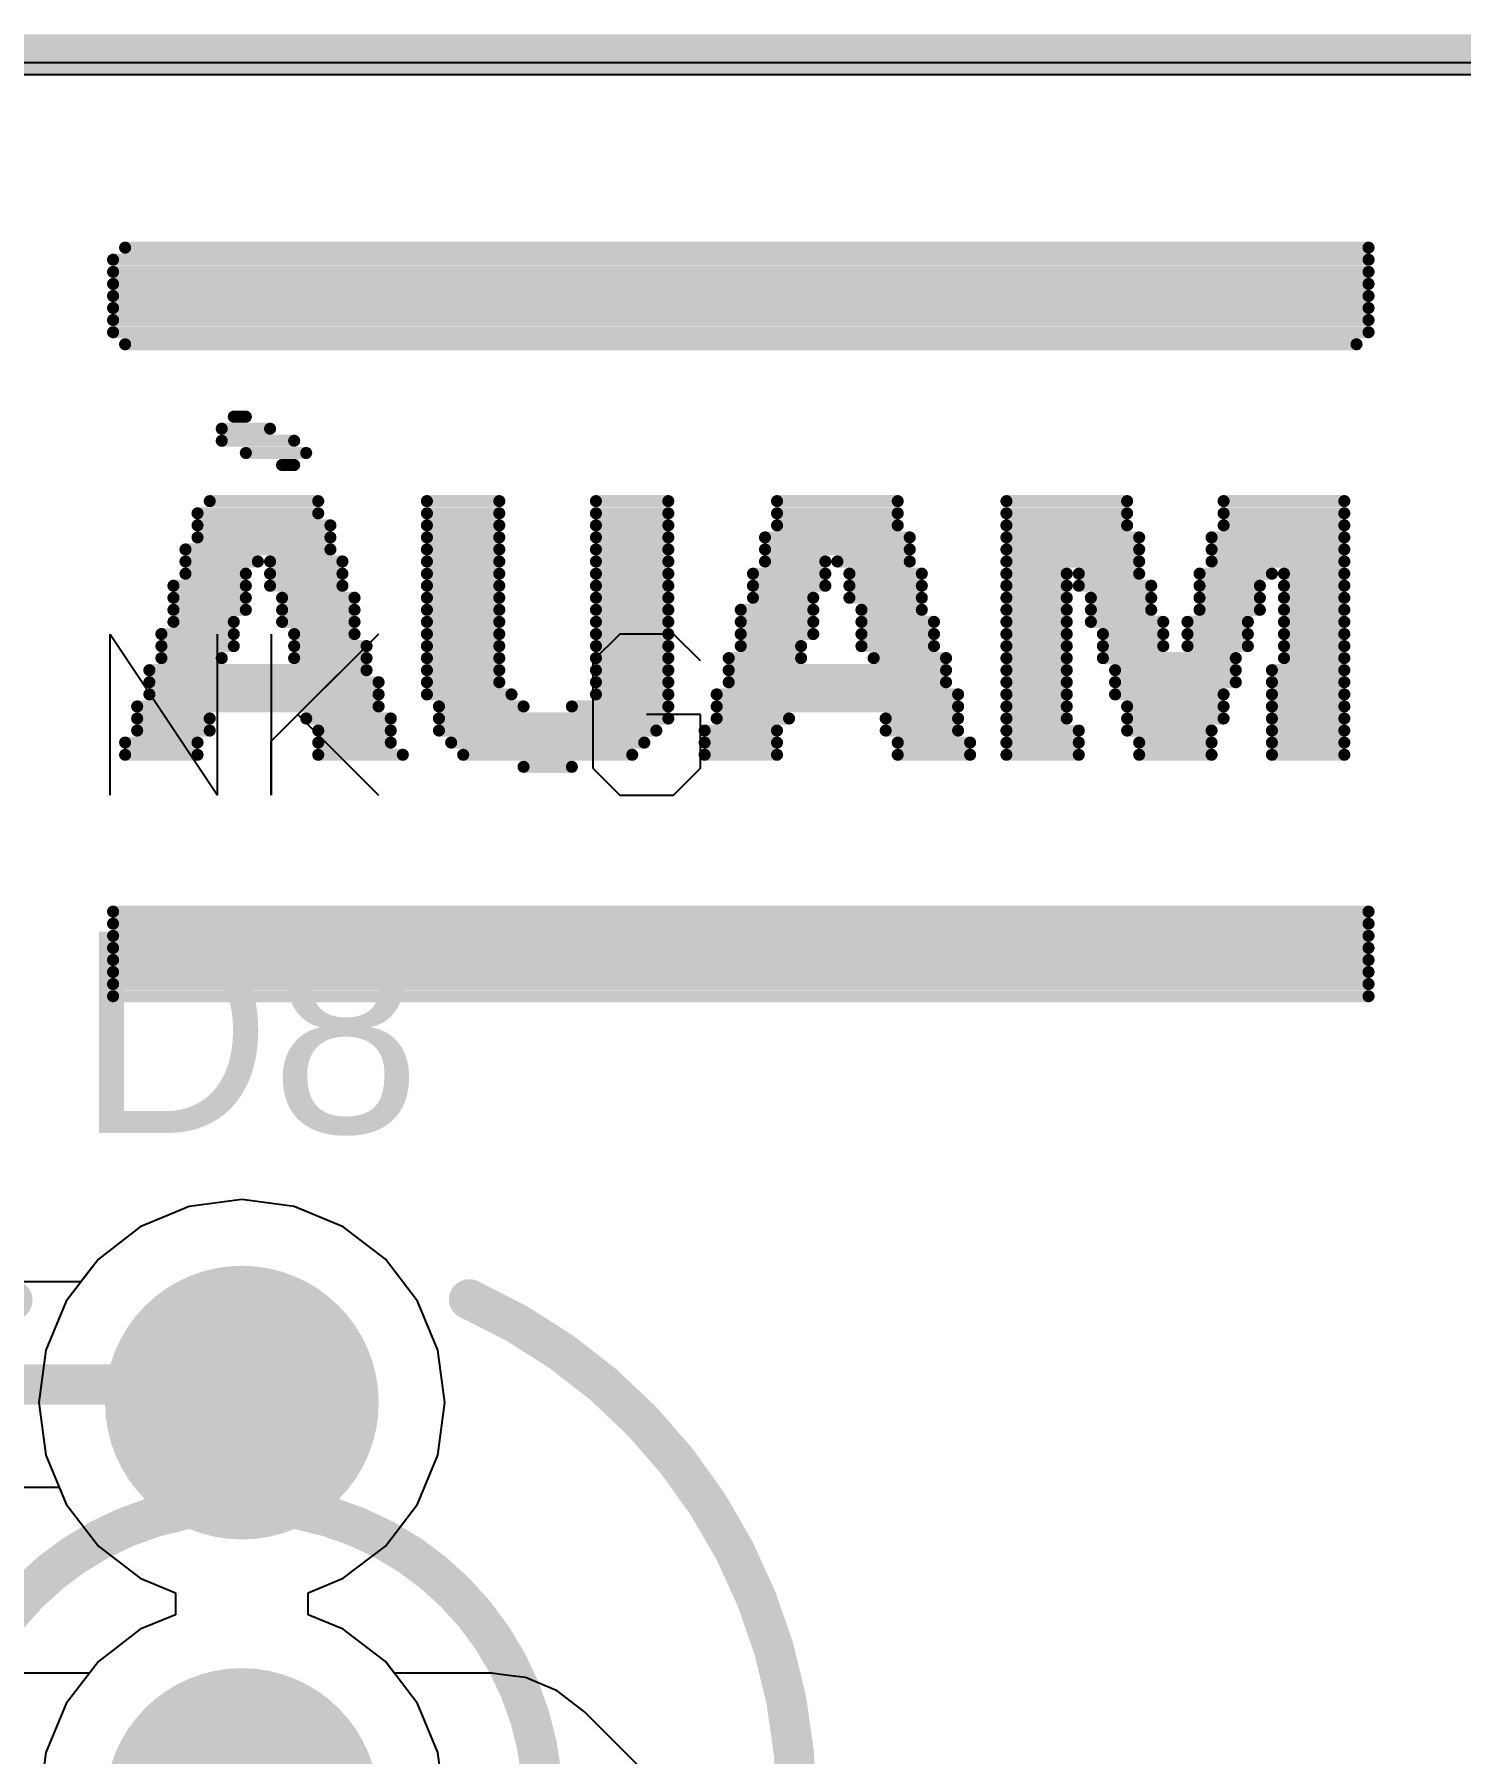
# Model space of a CAD drawing. Extents: x 8 to 204, y 9 to 177.
# Drawn here: x 134.89 to 143.89, y 47.06 to 57.91 of the extents above; entities that cross this region are included whole.
import ezdxf

# ---------------------------------------------------------------- set-up
doc = ezdxf.new("R2010")
doc.units = 0
doc.layers.get('0').update_dxf_attribs({"linetype": 'CONTINUOUS'})
for name, color, linetype in [('BOTTOMLAYER', 5, 'CONTINUOUS'), ('BOTTOMOVERLAY', 54, 'CONTINUOUS'), ('BOTTOMSOLDER', 6, 'CONTINUOUS'), ('MECHANICAL1', 6, 'CONTINUOUS'), ('MECHANICAL3', 76, 'CONTINUOUS'), ('MULTILAYER', 9, 'CONTINUOUS'), ('PADHOLELAYER', 156, 'CONTINUOUS'), ('TOPLAYER', 1, 'CONTINUOUS'), ('TOPOVERLAY', 2, 'CONTINUOUS'), ('TOPSOLDER', 216, 'CONTINUOUS')]:
    doc.layers.add(name, color=color, linetype=linetype)

# ---------------------------------------------------------------- blocks, each defined once
blk = doc.blocks.new('L___3___________196')
at = {"layer": 'BOTTOMLAYER', "const_width": 0.762}
for points in [[(-0.381, 2.54, 1), (0.381, 2.54, 1)], [(-0.381, 0, 1), (0.381, 0, 1)]]:
    blk.add_lwpolyline(points, format="xyb", close=True, dxfattribs=at)
at = {"layer": 'BOTTOMLAYER'}
blk.add_solid([(0.762, -1.778), (-0.762, -1.778), (0.762, -3.302), (-0.762, -3.302)], dxfattribs=at)
at = {"layer": 'BOTTOMSOLDER', "const_width": 0.864}
for points in [[(-0.432, 2.54, 1), (0.432, 2.54, 1)], [(-0.432, 0, 1), (0.432, 0, 1)]]:
    blk.add_lwpolyline(points, format="xyb", close=True, dxfattribs=at)
at = {"layer": 'BOTTOMSOLDER'}
blk.add_solid([(0.864, -1.676), (-0.864, -1.676), (0.864, -3.404), (-0.864, -3.404)], dxfattribs=at)
at = {"layer": 'MECHANICAL1'}
for points, const_width in [([(1.9, 0, 1), (-1.9, 0, 1)], 0.254), ([(-1.963, 0, 1), (-1.836, 0, 1)], 0.127), ([(1.836, 0, 1), (1.963, 0, 1)], 0.127)]:
    blk.add_lwpolyline(points, format="xyb", close=True, dxfattribs=dict(at, const_width=const_width))
at = {"layer": 'MULTILAYER', "const_width": 0.762}
for points in [[(-0.381, 2.54, 1), (0.381, 2.54, 1)], [(-0.381, 0, 1), (0.381, 0, 1)]]:
    blk.add_lwpolyline(points, format="xyb", close=True, dxfattribs=at)
at = {"layer": 'MULTILAYER'}
blk.add_solid([(0.762, -1.778), (-0.762, -1.778), (0.762, -3.302), (-0.762, -3.302)], dxfattribs=at)
at = {"layer": 'PADHOLELAYER', "const_width": 0.394}
for points in [[(-0.197, 2.54, 1), (0.197, 2.54, 1)], [(-0.197, 0, 1), (0.197, 0, 1)], [(-0.197, -2.54, 1), (0.197, -2.54, 1)]]:
    blk.add_lwpolyline(points, format="xyb", close=True, dxfattribs=at)
at = {"layer": 'TOPLAYER', "const_width": 0.762}
for points in [[(-0.381, 2.54, 1), (0.381, 2.54, 1)], [(-0.381, 0, 1), (0.381, 0, 1)]]:
    blk.add_lwpolyline(points, format="xyb", close=True, dxfattribs=at)
at = {"layer": 'TOPLAYER'}
blk.add_solid([(0.762, -1.778), (-0.762, -1.778), (0.762, -3.302), (-0.762, -3.302)], dxfattribs=at)
at = {"layer": 'TOPOVERLAY', "const_width": 0.254}
for points in [[(-1.403, -3.207, -0.648955), (-1.448, 3.186)], [(1.435, 3.192, -0.647722), (1.427, -3.196)]]:
    blk.add_lwpolyline(points, format="xyb", dxfattribs=at)
at = {"layer": 'TOPOVERLAY', "const_width": 0.127}
for points in [[(-1.512, 3.186, 1), (-1.385, 3.186, 1)], [(1.371, 3.192, 1), (1.498, 3.192, 1)], [(-1.466, -3.207, 1), (-1.339, -3.207, 1)], [(1.364, -3.196, 1), (1.491, -3.196, 1)], [(-1.079, -3.556, 1), (-0.952, -3.556, 1)], [(0.825, -3.556, 1), (0.952, -3.556, 1)]]:
    blk.add_lwpolyline(points, format="xyb", close=True, dxfattribs=at)
at = {"layer": 'TOPOVERLAY', "const_width": 0.254}
blk.add_lwpolyline([(-1.016, -3.556), (0.889, -3.556)], dxfattribs=at)
at = {"layer": 'TOPSOLDER', "const_width": 0.864}
for points in [[(-0.432, 2.54, 1), (0.432, 2.54, 1)], [(-0.432, 0, 1), (0.432, 0, 1)]]:
    blk.add_lwpolyline(points, format="xyb", close=True, dxfattribs=at)
at = {"layer": 'TOPSOLDER'}
blk.add_solid([(0.864, -1.676), (-0.864, -1.676), (0.864, -3.404), (-0.864, -3.404)], dxfattribs=at)

msp = doc.modelspace()

# ---------------------------------------------------------------- linework, layer by layer
at = {"layer": 'BOTTOMLAYER'}
for p, q in [((14.605, 57.658), (190.373, 57.658)), ((135.863, 50.513), (135.554, 50.385)), ((136.195, 50.557), (135.863, 50.513)), ((136.526, 50.513), (136.195, 50.557)), ((136.835, 50.385), (136.526, 50.513)), ((135.554, 50.385), (135.289, 50.182)), ((137.101, 50.182), (136.835, 50.385)), ((135.289, 50.182), (135.179, 50.038)), ((137.304, 49.916), (137.101, 50.182)), ((135.179, 50.038), (134.714, 50.038)), ((137.432, 49.608), (137.304, 49.916)), ((137.476, 49.276), (137.432, 49.608)), ((137.432, 48.944), (137.476, 49.276)), ((137.304, 48.636), (137.432, 48.944)), ((134.714, 48.743), (135.041, 48.743)), ((135.041, 48.743), (135.085, 48.636)), ((135.085, 48.636), (135.289, 48.37)), ((137.101, 48.37), (137.304, 48.636)), ((135.289, 48.37), (135.554, 48.167)), ((136.835, 48.167), (137.101, 48.37)), ((135.554, 48.167), (135.776, 48.075)), ((135.776, 48.075), (135.776, 47.937)), ((136.613, 48.075), (136.835, 48.167)), ((136.613, 47.937), (136.613, 48.075)), ((135.776, 47.937), (135.554, 47.845)), ((136.835, 47.845), (136.613, 47.937)), ((135.554, 47.845), (135.289, 47.642)), ((137.101, 47.642), (136.835, 47.845)), ((135.289, 47.642), (135.085, 47.376)), ((137.304, 47.376), (137.101, 47.642)), ((135.085, 47.376), (134.957, 47.068)), ((137.432, 47.068), (137.304, 47.376)), ((134.957, 47.068), (134.914, 46.736)), ((137.476, 46.736), (137.432, 47.068))]:
    msp.add_line(p, q, dxfattribs=at)
at = {"layer": 'BOTTOMLAYER', "const_width": 0.254}
for points in [[(133.706, 49.391), (136.08, 49.391)], [(136.08, 49.391), (136.195, 49.276)]]:
    msp.add_lwpolyline(points, dxfattribs=at)
at = {"layer": 'BOTTOMLAYER', "const_width": 0.127}
for points in [[(136.016, 49.391, 1), (136.143, 49.391, 1)], [(136.016, 49.391, 1), (136.143, 49.391, 1)], [(136.131, 49.276, 1), (136.258, 49.276, 1)]]:
    msp.add_lwpolyline(points, format="xyb", close=True, dxfattribs=at)
at = {"layer": 'BOTTOMOVERLAY', "const_width": 0.0762}
for points in [[(135.458, 56.566), (143.307, 56.566)], [(135.382, 56.49), (143.307, 56.49)], [(135.382, 56.413), (143.307, 56.413)], [(135.382, 56.337), (143.307, 56.337)], [(135.382, 56.261), (143.307, 56.261)], [(135.382, 56.185), (143.307, 56.185)], [(135.382, 56.109), (143.307, 56.109)], [(135.382, 56.032), (143.307, 56.032)], [(135.458, 55.956), (143.231, 55.956)], [(136.068, 55.423), (136.373, 55.423)], [(136.144, 55.499), (136.22, 55.499)], [(136.068, 55.347), (136.525, 55.347)], [(136.22, 55.27), (136.601, 55.27)], [(136.449, 55.194), (136.525, 55.194)], [(135.915, 54.889), (136.677, 54.889)], [(135.992, 54.966), (136.677, 54.966)], [(137.363, 54.966), (137.82, 54.966)], [(137.363, 54.889), (137.82, 54.889)], [(138.43, 54.966), (138.887, 54.966)], [(138.43, 54.889), (138.887, 54.889)], [(139.573, 54.966), (140.335, 54.966)], [(139.573, 54.889), (140.335, 54.889)], [(141.021, 54.966), (141.783, 54.966)], [(141.021, 54.889), (141.783, 54.889)], [(142.392, 54.966), (143.154, 54.966)], [(142.392, 54.889), (143.154, 54.889)], [(135.915, 54.813), (136.754, 54.813)], [(137.363, 54.813), (137.82, 54.813)], [(138.43, 54.813), (138.887, 54.813)], [(139.573, 54.813), (140.335, 54.813)], [(141.021, 54.813), (141.783, 54.813)], [(142.392, 54.813), (143.154, 54.813)], [(135.839, 54.661), (136.754, 54.661)], [(135.915, 54.737), (136.754, 54.737)], [(137.363, 54.737), (137.82, 54.737)], [(137.363, 54.661), (137.82, 54.661)], [(138.43, 54.737), (138.887, 54.737)], [(138.43, 54.661), (138.887, 54.661)], [(139.497, 54.737), (140.411, 54.737)], [(139.497, 54.661), (140.411, 54.661)], [(141.021, 54.737), (141.859, 54.737)], [(141.021, 54.661), (141.859, 54.661)], [(142.316, 54.737), (143.154, 54.737)], [(142.316, 54.661), (143.154, 54.661)], [(135.839, 54.585), (136.296, 54.585)], [(136.373, 54.585), (136.83, 54.585)], [(137.363, 54.585), (137.82, 54.585)], [(138.43, 54.585), (138.887, 54.585)], [(139.497, 54.585), (139.878, 54.585)], [(139.954, 54.585), (140.411, 54.585)], [(141.021, 54.585), (141.859, 54.585)], [(142.316, 54.585), (143.154, 54.585)], [(135.839, 54.508), (136.22, 54.508)], [(136.373, 54.508), (136.83, 54.508)], [(137.363, 54.508), (137.82, 54.508)], [(138.43, 54.508), (138.887, 54.508)], [(139.421, 54.508), (139.878, 54.508)], [(140.03, 54.508), (140.487, 54.508)], [(141.021, 54.508), (141.402, 54.508)], [(141.478, 54.508), (141.859, 54.508)], [(142.24, 54.508), (142.697, 54.508)], [(142.773, 54.508), (143.154, 54.508)], [(135.763, 54.432), (136.22, 54.432)], [(135.763, 54.356), (136.22, 54.356)], [(136.373, 54.432), (136.83, 54.432)], [(136.449, 54.356), (136.906, 54.356)], [(137.363, 54.432), (137.82, 54.432)], [(137.363, 54.356), (137.82, 54.356)], [(138.43, 54.432), (138.887, 54.432)], [(138.43, 54.356), (138.887, 54.356)], [(139.421, 54.432), (139.878, 54.432)], [(139.421, 54.356), (139.802, 54.356)], [(140.03, 54.432), (140.487, 54.432)], [(140.03, 54.356), (140.487, 54.356)], [(141.021, 54.432), (141.402, 54.432)], [(141.021, 54.356), (141.402, 54.356)], [(141.478, 54.432), (141.935, 54.432)], [(141.554, 54.356), (141.935, 54.356)], [(142.24, 54.432), (142.621, 54.432)], [(142.24, 54.356), (142.621, 54.356)], [(142.773, 54.432), (143.154, 54.432)], [(142.773, 54.356), (143.154, 54.356)], [(135.763, 54.28), (136.22, 54.28)], [(136.449, 54.28), (136.906, 54.28)], [(137.363, 54.28), (137.82, 54.28)], [(138.43, 54.28), (138.887, 54.28)], [(139.344, 54.28), (139.802, 54.28)], [(140.106, 54.28), (140.487, 54.28)], [(141.021, 54.28), (141.402, 54.28)], [(141.554, 54.28), (141.935, 54.28)], [(142.24, 54.28), (142.621, 54.28)], [(142.773, 54.28), (143.154, 54.28)], [(135.687, 54.127), (136.144, 54.127)], [(135.763, 54.204), (136.144, 54.204)], [(136.449, 54.204), (136.906, 54.204)], [(136.525, 54.127), (136.906, 54.127)], [(137.363, 54.204), (137.82, 54.204)], [(137.363, 54.127), (137.82, 54.127)], [(138.43, 54.204), (138.887, 54.204)], [(138.43, 54.127), (138.887, 54.127)], [(139.344, 54.204), (139.802, 54.204)], [(139.344, 54.127), (139.802, 54.127)], [(140.106, 54.204), (140.564, 54.204)], [(140.106, 54.127), (140.564, 54.127)], [(141.021, 54.204), (141.402, 54.204)], [(141.021, 54.127), (141.402, 54.127)], [(141.554, 54.204), (142.011, 54.204)], [(141.63, 54.127), (142.011, 54.127)], [(142.164, 54.204), (142.545, 54.204)], [(142.164, 54.127), (142.545, 54.127)], [(142.773, 54.204), (143.154, 54.204)], [(142.773, 54.127), (143.154, 54.127)], [(135.687, 54.051), (136.144, 54.051)], [(136.525, 54.051), (136.982, 54.051)], [(137.363, 54.051), (137.82, 54.051)], [(138.43, 54.051), (138.887, 54.051)], [(139.344, 54.051), (139.725, 54.051)], [(140.106, 54.051), (140.564, 54.051)], [(141.021, 54.051), (141.402, 54.051)], [(141.63, 54.051), (142.011, 54.051)], [(142.164, 54.051), (142.545, 54.051)], [(142.773, 54.051), (143.154, 54.051)], [(135.611, 53.899), (136.982, 53.899)], [(135.687, 53.975), (136.068, 53.975)], [(136.525, 53.975), (136.982, 53.975)], [(137.363, 53.975), (137.82, 53.975)], [(137.363, 53.899), (137.82, 53.899)], [(138.43, 53.975), (138.887, 53.975)], [(138.43, 53.899), (138.887, 53.899)], [(139.268, 53.975), (139.725, 53.975)], [(139.268, 53.899), (140.64, 53.899)], [(140.183, 53.975), (140.64, 53.975)], [(141.021, 53.975), (141.402, 53.975)], [(141.021, 53.899), (141.402, 53.899)], [(141.63, 53.975), (142.469, 53.975)], [(141.707, 53.899), (142.469, 53.899)], [(142.697, 53.899), (143.154, 53.899)], [(142.773, 53.975), (143.154, 53.975)], [(135.611, 53.823), (137.058, 53.823)], [(137.363, 53.823), (137.82, 53.823)], [(138.43, 53.823), (138.887, 53.823)], [(139.268, 53.823), (140.64, 53.823)], [(141.021, 53.823), (141.402, 53.823)], [(141.707, 53.823), (142.469, 53.823)], [(142.697, 53.823), (143.154, 53.823)], [(135.611, 53.746), (137.058, 53.746)], [(137.363, 53.746), (137.897, 53.746)], [(138.43, 53.746), (138.887, 53.746)], [(139.192, 53.746), (140.716, 53.746)], [(141.021, 53.746), (141.402, 53.746)], [(141.707, 53.746), (142.392, 53.746)], [(142.697, 53.746), (143.154, 53.746)], [(135.534, 53.67), (137.058, 53.67)], [(135.534, 53.594), (135.992, 53.594)], [(136.601, 53.594), (137.135, 53.594)], [(137.439, 53.67), (137.973, 53.67)], [(137.439, 53.594), (138.887, 53.594)], [(138.278, 53.67), (138.887, 53.67)], [(139.192, 53.67), (140.716, 53.67)], [(139.192, 53.594), (139.649, 53.594)], [(140.259, 53.594), (140.716, 53.594)], [(141.021, 53.67), (141.402, 53.67)], [(141.021, 53.594), (141.402, 53.594)], [(141.783, 53.67), (142.392, 53.67)], [(141.783, 53.594), (142.392, 53.594)], [(142.697, 53.67), (143.154, 53.67)], [(142.697, 53.594), (143.154, 53.594)], [(135.534, 53.518), (135.992, 53.518)], [(136.677, 53.518), (137.135, 53.518)], [(137.439, 53.518), (138.811, 53.518)], [(139.116, 53.518), (139.573, 53.518)], [(140.259, 53.518), (140.716, 53.518)], [(141.021, 53.518), (141.478, 53.518)], [(141.783, 53.518), (142.316, 53.518)], [(142.697, 53.518), (143.154, 53.518)], [(135.458, 53.442), (135.915, 53.442)], [(135.458, 53.365), (135.915, 53.365)], [(136.677, 53.442), (137.135, 53.442)], [(136.677, 53.365), (137.211, 53.365)], [(137.516, 53.442), (138.735, 53.442)], [(137.592, 53.365), (138.659, 53.365)], [(139.116, 53.442), (139.573, 53.442)], [(139.116, 53.365), (139.573, 53.365)], [(140.335, 53.442), (140.792, 53.442)], [(140.335, 53.365), (140.792, 53.365)], [(141.021, 53.442), (141.478, 53.442)], [(141.021, 53.365), (141.478, 53.365)], [(141.859, 53.442), (142.316, 53.442)], [(141.859, 53.365), (142.316, 53.365)], [(142.697, 53.442), (143.154, 53.442)], [(142.697, 53.365), (143.154, 53.365)], [(137.973, 53.289), (138.278, 53.289)], [(135.382, 52.375), (143.307, 52.375)], [(135.382, 52.299), (143.307, 52.299)], [(135.382, 52.222), (143.307, 52.222)], [(135.382, 52.146), (143.307, 52.146)], [(135.382, 52.07), (143.307, 52.07)], [(135.382, 51.994), (143.307, 51.994)], [(135.382, 51.918), (143.307, 51.918)], [(135.382, 51.841), (143.307, 51.841)]]:
    msp.add_lwpolyline(points, dxfattribs=at)
at = {"layer": 'BOTTOMOVERLAY', "const_width": 0.0381}
for points in [[(135.439, 56.566, 1), (135.477, 56.566, 1)], [(143.288, 56.566, 1), (143.326, 56.566, 1)], [(135.363, 56.49, 1), (135.401, 56.49, 1)], [(135.363, 56.413, 1), (135.401, 56.413, 1)], [(143.288, 56.49, 1), (143.326, 56.49, 1)], [(143.288, 56.413, 1), (143.326, 56.413, 1)], [(135.363, 56.337, 1), (135.401, 56.337, 1)], [(143.288, 56.337, 1), (143.326, 56.337, 1)], [(135.363, 56.261, 1), (135.401, 56.261, 1)], [(135.363, 56.185, 1), (135.401, 56.185, 1)], [(143.288, 56.261, 1), (143.326, 56.261, 1)], [(143.288, 56.185, 1), (143.326, 56.185, 1)], [(135.363, 56.109, 1), (135.401, 56.109, 1)], [(143.288, 56.109, 1), (143.326, 56.109, 1)], [(135.363, 56.032, 1), (135.401, 56.032, 1)], [(135.439, 55.956, 1), (135.477, 55.956, 1)], [(143.212, 55.956, 1), (143.25, 55.956, 1)], [(143.288, 56.032, 1), (143.326, 56.032, 1)], [(136.049, 55.423, 1), (136.087, 55.423, 1)], [(136.125, 55.499, 1), (136.163, 55.499, 1)], [(136.201, 55.499, 1), (136.239, 55.499, 1)], [(136.354, 55.423, 1), (136.392, 55.423, 1)], [(136.049, 55.347, 1), (136.087, 55.347, 1)], [(136.506, 55.347, 1), (136.544, 55.347, 1)], [(136.201, 55.27, 1), (136.239, 55.27, 1)], [(136.582, 55.27, 1), (136.62, 55.27, 1)], [(136.43, 55.194, 1), (136.468, 55.194, 1)], [(136.506, 55.194, 1), (136.544, 55.194, 1)], [(135.896, 54.889, 1), (135.934, 54.889, 1)], [(135.973, 54.966, 1), (136.011, 54.966, 1)], [(136.658, 54.966, 1), (136.696, 54.966, 1)], [(136.658, 54.889, 1), (136.696, 54.889, 1)], [(137.344, 54.966, 1), (137.382, 54.966, 1)], [(137.344, 54.889, 1), (137.382, 54.889, 1)], [(137.801, 54.966, 1), (137.839, 54.966, 1)], [(137.801, 54.889, 1), (137.839, 54.889, 1)], [(138.411, 54.966, 1), (138.449, 54.966, 1)], [(138.411, 54.889, 1), (138.449, 54.889, 1)], [(138.868, 54.966, 1), (138.906, 54.966, 1)], [(138.868, 54.889, 1), (138.906, 54.889, 1)], [(139.554, 54.966, 1), (139.592, 54.966, 1)], [(139.554, 54.889, 1), (139.592, 54.889, 1)], [(140.316, 54.966, 1), (140.354, 54.966, 1)], [(140.316, 54.889, 1), (140.354, 54.889, 1)], [(141.002, 54.966, 1), (141.04, 54.966, 1)], [(141.002, 54.889, 1), (141.04, 54.889, 1)], [(141.764, 54.966, 1), (141.802, 54.966, 1)], [(141.764, 54.889, 1), (141.802, 54.889, 1)], [(142.373, 54.966, 1), (142.411, 54.966, 1)], [(142.373, 54.889, 1), (142.411, 54.889, 1)], [(143.135, 54.966, 1), (143.173, 54.966, 1)], [(143.135, 54.889, 1), (143.173, 54.889, 1)], [(135.896, 54.813, 1), (135.934, 54.813, 1)], [(136.735, 54.813, 1), (136.773, 54.813, 1)], [(137.344, 54.813, 1), (137.382, 54.813, 1)], [(137.801, 54.813, 1), (137.839, 54.813, 1)], [(138.411, 54.813, 1), (138.449, 54.813, 1)], [(138.868, 54.813, 1), (138.906, 54.813, 1)], [(139.554, 54.813, 1), (139.592, 54.813, 1)], [(140.316, 54.813, 1), (140.354, 54.813, 1)], [(141.002, 54.813, 1), (141.04, 54.813, 1)], [(141.764, 54.813, 1), (141.802, 54.813, 1)], [(142.373, 54.813, 1), (142.411, 54.813, 1)], [(143.135, 54.813, 1), (143.173, 54.813, 1)], [(135.82, 54.661, 1), (135.858, 54.661, 1)], [(135.896, 54.737, 1), (135.934, 54.737, 1)], [(136.735, 54.737, 1), (136.773, 54.737, 1)], [(136.735, 54.661, 1), (136.773, 54.661, 1)], [(137.344, 54.737, 1), (137.382, 54.737, 1)], [(137.344, 54.661, 1), (137.382, 54.661, 1)], [(137.801, 54.737, 1), (137.839, 54.737, 1)], [(137.801, 54.661, 1), (137.839, 54.661, 1)], [(138.411, 54.737, 1), (138.449, 54.737, 1)], [(138.411, 54.661, 1), (138.449, 54.661, 1)], [(138.868, 54.737, 1), (138.906, 54.737, 1)], [(138.868, 54.661, 1), (138.906, 54.661, 1)], [(139.478, 54.737, 1), (139.516, 54.737, 1)], [(139.478, 54.661, 1), (139.516, 54.661, 1)], [(140.392, 54.737, 1), (140.43, 54.737, 1)], [(140.392, 54.661, 1), (140.43, 54.661, 1)], [(141.002, 54.737, 1), (141.04, 54.737, 1)], [(141.002, 54.661, 1), (141.04, 54.661, 1)], [(141.84, 54.737, 1), (141.878, 54.737, 1)], [(141.84, 54.661, 1), (141.878, 54.661, 1)], [(142.297, 54.737, 1), (142.335, 54.737, 1)], [(142.297, 54.661, 1), (142.335, 54.661, 1)], [(143.135, 54.737, 1), (143.173, 54.737, 1)], [(143.135, 54.661, 1), (143.173, 54.661, 1)], [(135.82, 54.585, 1), (135.858, 54.585, 1)], [(136.277, 54.585, 1), (136.315, 54.585, 1)], [(136.354, 54.585, 1), (136.392, 54.585, 1)], [(136.811, 54.585, 1), (136.849, 54.585, 1)], [(137.344, 54.585, 1), (137.382, 54.585, 1)], [(137.801, 54.585, 1), (137.839, 54.585, 1)], [(138.411, 54.585, 1), (138.449, 54.585, 1)], [(138.868, 54.585, 1), (138.906, 54.585, 1)], [(139.478, 54.585, 1), (139.516, 54.585, 1)], [(139.859, 54.585, 1), (139.897, 54.585, 1)], [(139.935, 54.585, 1), (139.973, 54.585, 1)], [(140.392, 54.585, 1), (140.43, 54.585, 1)], [(141.002, 54.585, 1), (141.04, 54.585, 1)], [(141.84, 54.585, 1), (141.878, 54.585, 1)], [(142.297, 54.585, 1), (142.335, 54.585, 1)], [(143.135, 54.585, 1), (143.173, 54.585, 1)], [(135.82, 54.508, 1), (135.858, 54.508, 1)], [(136.201, 54.508, 1), (136.239, 54.508, 1)], [(136.354, 54.508, 1), (136.392, 54.508, 1)], [(136.811, 54.508, 1), (136.849, 54.508, 1)], [(137.344, 54.508, 1), (137.382, 54.508, 1)], [(137.801, 54.508, 1), (137.839, 54.508, 1)], [(138.411, 54.508, 1), (138.449, 54.508, 1)], [(138.868, 54.508, 1), (138.906, 54.508, 1)], [(139.402, 54.508, 1), (139.44, 54.508, 1)], [(139.859, 54.508, 1), (139.897, 54.508, 1)], [(140.011, 54.508, 1), (140.049, 54.508, 1)], [(140.468, 54.508, 1), (140.506, 54.508, 1)], [(141.002, 54.508, 1), (141.04, 54.508, 1)], [(141.383, 54.508, 1), (141.421, 54.508, 1)], [(141.459, 54.508, 1), (141.497, 54.508, 1)], [(141.84, 54.508, 1), (141.878, 54.508, 1)], [(142.221, 54.508, 1), (142.259, 54.508, 1)], [(142.678, 54.508, 1), (142.716, 54.508, 1)], [(142.754, 54.508, 1), (142.792, 54.508, 1)], [(143.135, 54.508, 1), (143.173, 54.508, 1)], [(135.744, 54.432, 1), (135.782, 54.432, 1)], [(135.744, 54.356, 1), (135.782, 54.356, 1)], [(136.201, 54.432, 1), (136.239, 54.432, 1)], [(136.201, 54.356, 1), (136.239, 54.356, 1)], [(136.354, 54.432, 1), (136.392, 54.432, 1)], [(136.43, 54.356, 1), (136.468, 54.356, 1)], [(136.811, 54.432, 1), (136.849, 54.432, 1)], [(136.887, 54.356, 1), (136.925, 54.356, 1)], [(137.344, 54.432, 1), (137.382, 54.432, 1)], [(137.344, 54.356, 1), (137.382, 54.356, 1)], [(137.801, 54.432, 1), (137.839, 54.432, 1)], [(137.801, 54.356, 1), (137.839, 54.356, 1)], [(138.411, 54.432, 1), (138.449, 54.432, 1)], [(138.411, 54.356, 1), (138.449, 54.356, 1)], [(138.868, 54.432, 1), (138.906, 54.432, 1)], [(138.868, 54.356, 1), (138.906, 54.356, 1)], [(139.402, 54.432, 1), (139.44, 54.432, 1)], [(139.402, 54.356, 1), (139.44, 54.356, 1)], [(139.783, 54.356, 1), (139.821, 54.356, 1)], [(139.859, 54.432, 1), (139.897, 54.432, 1)], [(140.011, 54.432, 1), (140.049, 54.432, 1)], [(140.011, 54.356, 1), (140.049, 54.356, 1)], [(140.468, 54.432, 1), (140.506, 54.432, 1)], [(140.468, 54.356, 1), (140.506, 54.356, 1)], [(141.002, 54.432, 1), (141.04, 54.432, 1)], [(141.002, 54.356, 1), (141.04, 54.356, 1)], [(141.383, 54.432, 1), (141.421, 54.432, 1)], [(141.383, 54.356, 1), (141.421, 54.356, 1)], [(141.459, 54.432, 1), (141.497, 54.432, 1)], [(141.535, 54.356, 1), (141.573, 54.356, 1)], [(141.916, 54.432, 1), (141.954, 54.432, 1)], [(141.916, 54.356, 1), (141.954, 54.356, 1)], [(142.221, 54.432, 1), (142.259, 54.432, 1)], [(142.221, 54.356, 1), (142.259, 54.356, 1)], [(142.602, 54.432, 1), (142.64, 54.432, 1)], [(142.602, 54.356, 1), (142.64, 54.356, 1)], [(142.754, 54.432, 1), (142.792, 54.432, 1)], [(142.754, 54.356, 1), (142.792, 54.356, 1)], [(143.135, 54.432, 1), (143.173, 54.432, 1)], [(143.135, 54.356, 1), (143.173, 54.356, 1)], [(135.744, 54.28, 1), (135.782, 54.28, 1)], [(136.201, 54.28, 1), (136.239, 54.28, 1)], [(136.43, 54.28, 1), (136.468, 54.28, 1)], [(136.887, 54.28, 1), (136.925, 54.28, 1)], [(137.344, 54.28, 1), (137.382, 54.28, 1)], [(137.801, 54.28, 1), (137.839, 54.28, 1)], [(138.411, 54.28, 1), (138.449, 54.28, 1)], [(138.868, 54.28, 1), (138.906, 54.28, 1)], [(139.325, 54.28, 1), (139.363, 54.28, 1)], [(139.783, 54.28, 1), (139.821, 54.28, 1)], [(140.087, 54.28, 1), (140.125, 54.28, 1)], [(140.468, 54.28, 1), (140.506, 54.28, 1)], [(141.002, 54.28, 1), (141.04, 54.28, 1)], [(141.383, 54.28, 1), (141.421, 54.28, 1)], [(141.535, 54.28, 1), (141.573, 54.28, 1)], [(141.916, 54.28, 1), (141.954, 54.28, 1)], [(142.221, 54.28, 1), (142.259, 54.28, 1)], [(142.602, 54.28, 1), (142.64, 54.28, 1)], [(142.754, 54.28, 1), (142.792, 54.28, 1)], [(143.135, 54.28, 1), (143.173, 54.28, 1)], [(135.668, 54.127, 1), (135.706, 54.127, 1)], [(135.744, 54.204, 1), (135.782, 54.204, 1)], [(136.125, 54.204, 1), (136.163, 54.204, 1)], [(136.125, 54.127, 1), (136.163, 54.127, 1)], [(136.43, 54.204, 1), (136.468, 54.204, 1)], [(136.506, 54.127, 1), (136.544, 54.127, 1)], [(136.887, 54.204, 1), (136.925, 54.204, 1)], [(136.887, 54.127, 1), (136.925, 54.127, 1)], [(137.344, 54.204, 1), (137.382, 54.204, 1)], [(137.344, 54.127, 1), (137.382, 54.127, 1)], [(137.801, 54.204, 1), (137.839, 54.204, 1)], [(137.801, 54.127, 1), (137.839, 54.127, 1)], [(138.411, 54.204, 1), (138.449, 54.204, 1)], [(138.411, 54.127, 1), (138.449, 54.127, 1)], [(138.868, 54.204, 1), (138.906, 54.204, 1)], [(138.868, 54.127, 1), (138.906, 54.127, 1)], [(139.325, 54.204, 1), (139.363, 54.204, 1)], [(139.325, 54.127, 1), (139.363, 54.127, 1)], [(139.783, 54.204, 1), (139.821, 54.204, 1)], [(139.783, 54.127, 1), (139.821, 54.127, 1)], [(140.087, 54.204, 1), (140.125, 54.204, 1)], [(140.087, 54.127, 1), (140.125, 54.127, 1)], [(140.545, 54.204, 1), (140.583, 54.204, 1)], [(140.545, 54.127, 1), (140.583, 54.127, 1)], [(141.002, 54.204, 1), (141.04, 54.204, 1)], [(141.002, 54.127, 1), (141.04, 54.127, 1)], [(141.383, 54.204, 1), (141.421, 54.204, 1)], [(141.383, 54.127, 1), (141.421, 54.127, 1)], [(141.535, 54.204, 1), (141.573, 54.204, 1)], [(141.611, 54.127, 1), (141.649, 54.127, 1)], [(141.992, 54.204, 1), (142.03, 54.204, 1)], [(141.992, 54.127, 1), (142.03, 54.127, 1)], [(142.145, 54.204, 1), (142.183, 54.204, 1)], [(142.145, 54.127, 1), (142.183, 54.127, 1)], [(142.526, 54.204, 1), (142.564, 54.204, 1)], [(142.526, 54.127, 1), (142.564, 54.127, 1)], [(142.754, 54.204, 1), (142.792, 54.204, 1)], [(142.754, 54.127, 1), (142.792, 54.127, 1)], [(143.135, 54.204, 1), (143.173, 54.204, 1)], [(143.135, 54.127, 1), (143.173, 54.127, 1)], [(135.668, 54.051, 1), (135.706, 54.051, 1)], [(136.125, 54.051, 1), (136.163, 54.051, 1)], [(136.506, 54.051, 1), (136.544, 54.051, 1)], [(136.963, 54.051, 1), (137.001, 54.051, 1)], [(137.344, 54.051, 1), (137.382, 54.051, 1)], [(137.801, 54.051, 1), (137.839, 54.051, 1)], [(138.411, 54.051, 1), (138.449, 54.051, 1)], [(138.868, 54.051, 1), (138.906, 54.051, 1)], [(139.325, 54.051, 1), (139.363, 54.051, 1)], [(139.706, 54.051, 1), (139.744, 54.051, 1)], [(140.087, 54.051, 1), (140.125, 54.051, 1)], [(140.545, 54.051, 1), (140.583, 54.051, 1)], [(141.002, 54.051, 1), (141.04, 54.051, 1)], [(141.383, 54.051, 1), (141.421, 54.051, 1)], [(141.611, 54.051, 1), (141.649, 54.051, 1)], [(141.992, 54.051, 1), (142.03, 54.051, 1)], [(142.145, 54.051, 1), (142.183, 54.051, 1)], [(142.526, 54.051, 1), (142.564, 54.051, 1)], [(142.754, 54.051, 1), (142.792, 54.051, 1)], [(143.135, 54.051, 1), (143.173, 54.051, 1)], [(135.592, 53.899, 1), (135.63, 53.899, 1)], [(135.668, 53.975, 1), (135.706, 53.975, 1)], [(136.049, 53.975, 1), (136.087, 53.975, 1)], [(136.506, 53.975, 1), (136.544, 53.975, 1)], [(136.963, 53.975, 1), (137.001, 53.975, 1)], [(136.963, 53.899, 1), (137.001, 53.899, 1)], [(137.344, 53.975, 1), (137.382, 53.975, 1)], [(137.344, 53.899, 1), (137.382, 53.899, 1)], [(137.801, 53.975, 1), (137.839, 53.975, 1)], [(137.801, 53.899, 1), (137.839, 53.899, 1)], [(138.411, 53.975, 1), (138.449, 53.975, 1)], [(138.411, 53.899, 1), (138.449, 53.899, 1)], [(138.868, 53.975, 1), (138.906, 53.975, 1)], [(138.868, 53.899, 1), (138.906, 53.899, 1)], [(139.249, 53.975, 1), (139.287, 53.975, 1)], [(139.249, 53.899, 1), (139.287, 53.899, 1)], [(139.706, 53.975, 1), (139.744, 53.975, 1)], [(140.164, 53.975, 1), (140.202, 53.975, 1)], [(140.621, 53.975, 1), (140.659, 53.975, 1)], [(140.621, 53.899, 1), (140.659, 53.899, 1)], [(141.002, 53.975, 1), (141.04, 53.975, 1)], [(141.002, 53.899, 1), (141.04, 53.899, 1)], [(141.383, 53.975, 1), (141.421, 53.975, 1)], [(141.383, 53.899, 1), (141.421, 53.899, 1)], [(141.611, 53.975, 1), (141.649, 53.975, 1)], [(141.688, 53.899, 1), (141.726, 53.899, 1)], [(142.45, 53.975, 1), (142.488, 53.975, 1)], [(142.45, 53.899, 1), (142.488, 53.899, 1)], [(142.678, 53.899, 1), (142.716, 53.899, 1)], [(142.754, 53.975, 1), (142.792, 53.975, 1)], [(143.135, 53.975, 1), (143.173, 53.975, 1)], [(143.135, 53.899, 1), (143.173, 53.899, 1)], [(135.592, 53.823, 1), (135.63, 53.823, 1)], [(137.039, 53.823, 1), (137.077, 53.823, 1)], [(137.344, 53.823, 1), (137.382, 53.823, 1)], [(137.801, 53.823, 1), (137.839, 53.823, 1)], [(138.411, 53.823, 1), (138.449, 53.823, 1)], [(138.868, 53.823, 1), (138.906, 53.823, 1)], [(139.249, 53.823, 1), (139.287, 53.823, 1)], [(140.621, 53.823, 1), (140.659, 53.823, 1)], [(141.002, 53.823, 1), (141.04, 53.823, 1)], [(141.383, 53.823, 1), (141.421, 53.823, 1)], [(141.688, 53.823, 1), (141.726, 53.823, 1)], [(142.45, 53.823, 1), (142.488, 53.823, 1)], [(142.678, 53.823, 1), (142.716, 53.823, 1)], [(143.135, 53.823, 1), (143.173, 53.823, 1)], [(135.592, 53.746, 1), (135.63, 53.746, 1)], [(137.039, 53.746, 1), (137.077, 53.746, 1)], [(137.344, 53.746, 1), (137.382, 53.746, 1)], [(137.878, 53.746, 1), (137.916, 53.746, 1)], [(138.411, 53.746, 1), (138.449, 53.746, 1)], [(138.868, 53.746, 1), (138.906, 53.746, 1)], [(139.173, 53.746, 1), (139.211, 53.746, 1)], [(140.697, 53.746, 1), (140.735, 53.746, 1)], [(141.002, 53.746, 1), (141.04, 53.746, 1)], [(141.383, 53.746, 1), (141.421, 53.746, 1)], [(141.688, 53.746, 1), (141.726, 53.746, 1)], [(142.373, 53.746, 1), (142.411, 53.746, 1)], [(142.678, 53.746, 1), (142.716, 53.746, 1)], [(143.135, 53.746, 1), (143.173, 53.746, 1)], [(135.515, 53.67, 1), (135.553, 53.67, 1)], [(135.515, 53.594, 1), (135.553, 53.594, 1)], [(135.973, 53.594, 1), (136.011, 53.594, 1)], [(136.582, 53.594, 1), (136.62, 53.594, 1)], [(137.039, 53.67, 1), (137.077, 53.67, 1)], [(137.116, 53.594, 1), (137.154, 53.594, 1)], [(137.42, 53.67, 1), (137.458, 53.67, 1)], [(137.42, 53.594, 1), (137.458, 53.594, 1)], [(137.954, 53.67, 1), (137.992, 53.67, 1)], [(138.259, 53.67, 1), (138.297, 53.67, 1)], [(138.868, 53.67, 1), (138.906, 53.67, 1)], [(138.868, 53.594, 1), (138.906, 53.594, 1)], [(139.173, 53.67, 1), (139.211, 53.67, 1)], [(139.173, 53.594, 1), (139.211, 53.594, 1)], [(139.63, 53.594, 1), (139.668, 53.594, 1)], [(140.24, 53.594, 1), (140.278, 53.594, 1)], [(140.697, 53.67, 1), (140.735, 53.67, 1)], [(140.697, 53.594, 1), (140.735, 53.594, 1)], [(141.002, 53.67, 1), (141.04, 53.67, 1)], [(141.002, 53.594, 1), (141.04, 53.594, 1)], [(141.383, 53.67, 1), (141.421, 53.67, 1)], [(141.383, 53.594, 1), (141.421, 53.594, 1)], [(141.764, 53.67, 1), (141.802, 53.67, 1)], [(141.764, 53.594, 1), (141.802, 53.594, 1)], [(142.373, 53.67, 1), (142.411, 53.67, 1)], [(142.373, 53.594, 1), (142.411, 53.594, 1)], [(142.678, 53.67, 1), (142.716, 53.67, 1)], [(142.678, 53.594, 1), (142.716, 53.594, 1)], [(143.135, 53.67, 1), (143.173, 53.67, 1)], [(143.135, 53.594, 1), (143.173, 53.594, 1)], [(135.515, 53.518, 1), (135.553, 53.518, 1)], [(135.973, 53.518, 1), (136.011, 53.518, 1)], [(136.658, 53.518, 1), (136.696, 53.518, 1)], [(137.116, 53.518, 1), (137.154, 53.518, 1)], [(137.42, 53.518, 1), (137.458, 53.518, 1)], [(138.792, 53.518, 1), (138.83, 53.518, 1)], [(139.097, 53.518, 1), (139.135, 53.518, 1)], [(139.554, 53.518, 1), (139.592, 53.518, 1)], [(140.24, 53.518, 1), (140.278, 53.518, 1)], [(140.697, 53.518, 1), (140.735, 53.518, 1)], [(141.002, 53.518, 1), (141.04, 53.518, 1)], [(141.459, 53.518, 1), (141.497, 53.518, 1)], [(141.764, 53.518, 1), (141.802, 53.518, 1)], [(142.297, 53.518, 1), (142.335, 53.518, 1)], [(142.678, 53.518, 1), (142.716, 53.518, 1)], [(143.135, 53.518, 1), (143.173, 53.518, 1)], [(135.439, 53.442, 1), (135.477, 53.442, 1)], [(135.439, 53.365, 1), (135.477, 53.365, 1)], [(135.896, 53.442, 1), (135.934, 53.442, 1)], [(135.896, 53.365, 1), (135.934, 53.365, 1)], [(136.658, 53.442, 1), (136.696, 53.442, 1)], [(136.658, 53.365, 1), (136.696, 53.365, 1)], [(137.116, 53.442, 1), (137.154, 53.442, 1)], [(137.192, 53.365, 1), (137.23, 53.365, 1)], [(137.497, 53.442, 1), (137.535, 53.442, 1)], [(137.573, 53.365, 1), (137.611, 53.365, 1)], [(138.64, 53.365, 1), (138.678, 53.365, 1)], [(138.716, 53.442, 1), (138.754, 53.442, 1)], [(139.097, 53.442, 1), (139.135, 53.442, 1)], [(139.097, 53.365, 1), (139.135, 53.365, 1)], [(139.554, 53.442, 1), (139.592, 53.442, 1)], [(139.554, 53.365, 1), (139.592, 53.365, 1)], [(140.316, 53.442, 1), (140.354, 53.442, 1)], [(140.316, 53.365, 1), (140.354, 53.365, 1)], [(140.773, 53.442, 1), (140.811, 53.442, 1)], [(140.773, 53.365, 1), (140.811, 53.365, 1)], [(141.002, 53.442, 1), (141.04, 53.442, 1)], [(141.002, 53.365, 1), (141.04, 53.365, 1)], [(141.459, 53.442, 1), (141.497, 53.442, 1)], [(141.459, 53.365, 1), (141.497, 53.365, 1)], [(141.84, 53.442, 1), (141.878, 53.442, 1)], [(141.84, 53.365, 1), (141.878, 53.365, 1)], [(142.297, 53.442, 1), (142.335, 53.442, 1)], [(142.297, 53.365, 1), (142.335, 53.365, 1)], [(142.678, 53.442, 1), (142.716, 53.442, 1)], [(142.678, 53.365, 1), (142.716, 53.365, 1)], [(143.135, 53.442, 1), (143.173, 53.442, 1)], [(143.135, 53.365, 1), (143.173, 53.365, 1)], [(137.954, 53.289, 1), (137.992, 53.289, 1)], [(138.259, 53.289, 1), (138.297, 53.289, 1)], [(135.363, 52.375, 1), (135.401, 52.375, 1)], [(143.288, 52.375, 1), (143.326, 52.375, 1)], [(135.363, 52.299, 1), (135.401, 52.299, 1)], [(143.288, 52.299, 1), (143.326, 52.299, 1)], [(135.363, 52.222, 1), (135.401, 52.222, 1)], [(143.288, 52.222, 1), (143.326, 52.222, 1)], [(135.363, 52.146, 1), (135.401, 52.146, 1)], [(135.363, 52.07, 1), (135.401, 52.07, 1)], [(143.288, 52.146, 1), (143.326, 52.146, 1)], [(143.288, 52.07, 1), (143.326, 52.07, 1)], [(135.363, 51.994, 1), (135.401, 51.994, 1)], [(143.288, 51.994, 1), (143.326, 51.994, 1)], [(135.363, 51.918, 1), (135.401, 51.918, 1)], [(135.363, 51.841, 1), (135.401, 51.841, 1)], [(143.288, 51.918, 1), (143.326, 51.918, 1)], [(143.288, 51.841, 1), (143.326, 51.841, 1)]]:
    msp.add_lwpolyline(points, format="xyb", close=True, dxfattribs=at)
at = {"layer": 'MECHANICAL3', "const_width": 0.254}
msp.add_lwpolyline([(14.605, 57.785), (190.5, 57.785)], dxfattribs=at)
at = {"layer": 'TOPLAYER'}
for p, q in [((14.681, 57.734), (190.373, 57.734)), ((135.863, 50.513), (135.554, 50.385)), ((136.195, 50.557), (135.863, 50.513)), ((136.526, 50.513), (136.195, 50.557)), ((136.835, 50.385), (136.526, 50.513)), ((135.554, 50.385), (135.289, 50.182)), ((137.101, 50.182), (136.835, 50.385)), ((135.289, 50.182), (135.085, 49.916)), ((137.304, 49.916), (137.101, 50.182)), ((135.085, 49.916), (134.957, 49.608)), ((137.432, 49.608), (137.304, 49.916)), ((134.957, 49.608), (134.914, 49.276)), ((137.476, 49.276), (137.432, 49.608)), ((134.914, 49.276), (134.957, 48.944)), ((137.432, 48.944), (137.476, 49.276)), ((134.957, 48.944), (135.085, 48.636)), ((137.304, 48.636), (137.432, 48.944)), ((135.085, 48.636), (135.289, 48.37)), ((137.101, 48.37), (137.304, 48.636)), ((135.289, 48.37), (135.554, 48.167)), ((136.835, 48.167), (137.101, 48.37)), ((135.554, 48.167), (135.776, 48.075)), ((135.776, 48.075), (135.776, 47.937)), ((136.613, 48.075), (136.835, 48.167)), ((136.613, 47.937), (136.613, 48.075)), ((135.776, 47.937), (135.554, 47.845)), ((136.835, 47.845), (136.613, 47.937)), ((135.554, 47.845), (135.289, 47.642)), ((137.101, 47.642), (136.835, 47.845)), ((135.289, 47.642), (135.233, 47.569)), ((137.157, 47.569), (137.101, 47.642)), ((135.233, 47.569), (121.79, 47.569)), ((137.77, 47.569), (137.157, 47.569)), ((137.877, 47.554), (137.77, 47.569)), ((137.985, 47.54), (137.877, 47.554)), ((138.186, 47.457), (137.985, 47.54)), ((138.358, 47.325), (138.186, 47.457)), ((141.533, 44.15), (138.358, 47.325))]:
    msp.add_line(p, q, dxfattribs=at)
at = {"layer": 'TOPOVERLAY'}
for p, q in [((135.364, 53.111), (135.364, 54.127)), ((135.364, 54.127), (136.042, 53.111)), ((136.042, 53.111), (136.042, 54.127)), ((136.38, 54.127), (136.38, 53.111)), ((136.38, 53.45), (137.057, 54.127)), ((137.057, 54.127), (136.549, 53.619)), ((138.581, 54.127), (138.411, 53.958)), ((138.919, 54.127), (138.581, 54.127)), ((139.089, 53.958), (138.919, 54.127)), ((138.411, 53.958), (138.411, 53.281)), ((136.549, 53.619), (137.057, 53.111)), ((139.089, 53.619), (138.75, 53.619)), ((139.089, 53.281), (139.089, 53.619)), ((136.38, 53.111), (136.38, 53.45)), ((138.411, 53.281), (138.581, 53.111)), ((138.919, 53.111), (139.089, 53.281)), ((138.581, 53.111), (138.919, 53.111))]:
    msp.add_line(p, q, dxfattribs=at)

# ---------------------------------------------------------------- block references
msp.add_blockref('L___3___________196', (136.195, 46.736))

# ---------------------------------------------------------------- texts
msp.add_text('D8', height=1.27, dxfattribs=at).set_placement((135.153, 50.978))

doc.saveas('drawing.dxf')
